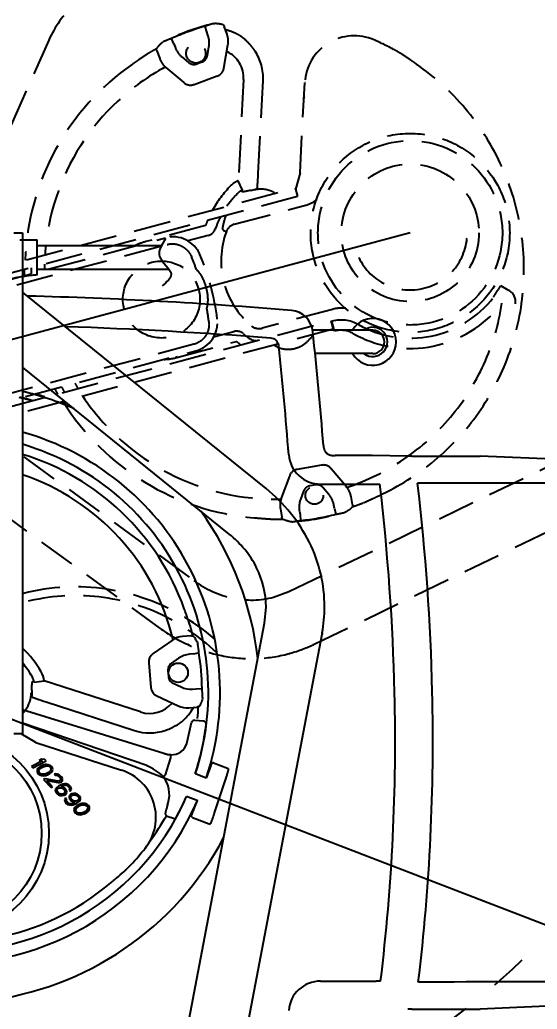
# Model space of a CAD drawing. Extents: x 230 to 4050, y 0 to 2754.
# Drawn here: x 1597.6 to 1774.4, y 2129.5 to 2467.7 of the extents above; entities that cross this region are included whole.
import ezdxf

# ---------------------------------------------------------------- set-up
doc = ezdxf.new("R2010")
doc.units = 0
doc.header["$LTSCALE"] = 2
for name, pattern in [('CENTER', [50.8, 31.75, -6.35, 6.35, -6.35]), ('HIDDEN', [9.525, 6.35, -3.175]), ('PHANTOM', [63.5, 31.75, -6.35, 6.35, -6.35, 6.35, -6.35])]:
    doc.linetypes.add(name, pattern=pattern)
doc.layers.get('0').update_dxf_attribs({"linetype": 'CONTINUOUS'})
doc.layers.get('DEFPOINTS').update_dxf_attribs({"linetype": 'CONTINUOUS'})
for name, color, linetype in [('DANMEN', 7, 'CONTINUOUS'), ('KIKI-2D2', 7, 'CONTINUOUS'), ('SUNPOU', 7, 'CONTINUOUS')]:
    doc.layers.add(name, color=color, linetype=linetype)
doc.styles.get("Standard").update_dxf_attribs({"font": 'romans.shx', "bigfont": 'extfont.shx'})
doc.dimstyles.get("Standard").update_dxf_attribs({"dimscale": 10, "dimtxt": 2, "dimasz": 3, "dimexe": 1, "dimexo": 1, "dimgap": 0.6, "dimtad": 3, "dimdec": 0, "dimzin": 0, "dimdsep": 46, "dimtxsty": 'STANDARD', "dimblk1": 'OPEN', "dimblk2": 'OPEN', "dimsah": 1, "dimcen": 1.5, "dimadec": 0, "dimazin": 0, "dimtfac": 1, "dimtdec": 0, "dimtmove": 0, "dimatfit": 0, "dimldrblk": 'DOTSMALL', "dimfxl": 1, "dimtvp": 1, "dimtolj": 1, "dimtzin": 0, "dimarcsym": 0})

# ---------------------------------------------------------------- blocks, each defined once
blk = doc.blocks.new('_DotSmall')
at = {"color": 0, "linetype": 'ByBlock', "const_width": 0.5}
blk.add_lwpolyline([(-0.0625, 0, 1), (0.0625, 0, 1)], format="xyb", close=True, dxfattribs=at)
blk = doc.blocks.new('_OPEN')
at = {"color": 0, "linetype": 'ByBlock'}
for p, q in [((-1, 0.167), (0, 0)), ((0, 0), (-1, -0.167)), ((0, 0), (-1, 0))]:
    blk.add_line(p, q, dxfattribs=at)
blk = doc.blocks.new('*D11')
at = {"layer": 'DEFPOINTS', "color": 0}
for p in [(1811.29, 2224.03), (1441.45, 2216.63), (1811.29, 1971.45)]:
    blk.add_point(p, dxfattribs=at)
at = {"layer": 'SUNPOU', "color": 0, "linetype": 'ByBlock', "lineweight": -2}
for p, q in [((1811.29, 2214.03), (1811.29, 1961.45)), ((1441.45, 2206.63), (1441.45, 1961.45)), ((1471.45, 1971.45), (1781.29, 1971.45))]:
    blk.add_line(p, q, dxfattribs=at)
at = {"layer": 'SUNPOU', "color": 0, "lineweight": -2, "xscale": 30, "yscale": 30, "zscale": 30, "rotation": 180}
blk.add_blockref('_OPEN', (1441.45, 1971.45), dxfattribs=at)
at = {"layer": 'SUNPOU', "color": 0, "lineweight": -2, "xscale": 30, "yscale": 30, "zscale": 30}
blk.add_blockref('_OPEN', (1811.29, 1971.45), dxfattribs=at)
at = {"layer": 'SUNPOU', "color": 0, "insert": (1626.37, 1987.45), "char_height": 20, "attachment_point": 5}
blk.add_mtext('\\A1;370', dxfattribs=at)
blk = doc.blocks.new('*D12')
at = {"layer": 'DEFPOINTS', "color": 0}
for p in [(1782.05, 2511.15), (1301.53, 2064.88), (1460.18, 2064.88)]:
    blk.add_point(p, dxfattribs=at)
at = {"layer": 'SUNPOU', "color": 0, "linetype": 'ByBlock', "lineweight": -2}
for p, q in [((1772.05, 2511.15), (1291.53, 2511.15)), ((1301.53, 2481.15), (1301.53, 2094.88)), ((1450.18, 2064.88), (1291.53, 2064.88))]:
    blk.add_line(p, q, dxfattribs=at)
at = {"layer": 'SUNPOU', "color": 0, "lineweight": -2, "xscale": 30, "yscale": 30, "zscale": 30}
for p, rotation in [((1301.53, 2511.15), 90), ((1301.53, 2064.88), 270)]:
    blk.add_blockref('_OPEN', p, dxfattribs=dict(at, rotation=rotation))
at = {"layer": 'SUNPOU', "color": 0, "insert": (1285.53, 2288.02), "char_height": 20, "attachment_point": 5, "rotation": 90}
blk.add_mtext('\\A1;450', dxfattribs=at)
blk = doc.blocks.new('*D22')
at = {"layer": 'DEFPOINTS', "color": 0}
for p in [(1860.96, 2373.39), (1441.45, 2216.63), (1860.96, 1921.45)]:
    blk.add_point(p, dxfattribs=at)
at = {"layer": 'SUNPOU', "color": 0, "linetype": 'ByBlock', "lineweight": -2}
for p, q in [((1860.96, 2363.39), (1860.96, 1911.45)), ((1441.45, 2206.63), (1441.45, 1911.45)), ((1471.45, 1921.45), (1830.96, 1921.45))]:
    blk.add_line(p, q, dxfattribs=at)
at = {"layer": 'SUNPOU', "color": 0, "lineweight": -2, "xscale": 30, "yscale": 30, "zscale": 30, "rotation": 180}
blk.add_blockref('_OPEN', (1441.45, 1921.45), dxfattribs=at)
at = {"layer": 'SUNPOU', "color": 0, "lineweight": -2, "xscale": 30, "yscale": 30, "zscale": 30}
blk.add_blockref('_OPEN', (1860.96, 1921.45), dxfattribs=at)
at = {"layer": 'SUNPOU', "color": 0, "insert": (1651.21, 1937.45), "char_height": 20, "attachment_point": 5}
blk.add_mtext('\\A1;420', dxfattribs=at)
blk = doc.blocks.new('A$C00532008')
at = {"color": 2}
for p, q in [((29.59, 18.27), (72.01, 18.27)), ((29.59, 10.27), (74.57, 10.27))]:
    blk.add_line(p, q, dxfattribs=at)
blk.add_open_spline([(73.47, 20.73), (72.11, 18.6), (69.23, 14.12), (77.58, 8.99), (73.83, 5.79), (72.3, 4.49)], degree=3, knots=[0, 0, 0, 0, 6.554377, 13.81935, 18.79001, 18.79001, 18.79001, 18.79001], dxfattribs=at)
at = {"layer": 'DANMEN', "color": 1, "linetype": 'CENTER', "ltscale": 0.5}
blk.add_line((-0.41, -6.12), (-0.41, 42.36), dxfattribs=at)
at = {"layer": 'DANMEN', "color": 4, "linetype": 'HIDDEN'}
for p, q in [((4.59, 20.27), (24.59, 20.27)), ((-10.41, 1.46), (-10.41, 5.27)), ((-10.41, 1.46), (-11.63, 0.7)), ((9.59, 1.27), (9.59, 3.27)), ((9.59, 1.27), (10.81, 0.52))]:
    blk.add_line(p, q, dxfattribs=at)
for centre, radius, start, end in [((4.59, 5.27), 15, 93.4914, 176.7342), ((34.78, -54.99), 63.48, 99.2436, 113.3813), ((0.01, 46.67), 47.4, 255.8204, 283.1798), ((0.01, 46.67), 46.4, 257.0304, 281.9258)]:
    blk.add_arc(centre, radius, start, end, dxfattribs=at)
at = {"layer": 'KIKI-2D2', "color": 2}
for p in [(24.59, 20.27), (29.59, 8.27)]:
    blk.add_line(p, (29.59, 20.27), dxfattribs=at)
for centre, radius, start, end in [((4.59, 5.27), 15, 90, 93.4914), ((34.78, -54.99), 63.48, 94.6911, 99.2436), ((4.59, 5.27), 15, 176.7342, 180)]:
    blk.add_arc(centre, radius, start, end, dxfattribs=at)

msp = doc.modelspace()

# ---------------------------------------------------------------- linework, layer by layer
at = {"layer": 'DANMEN', "color": 4, "linetype": 'HIDDEN'}
for p, q in [((1661.49, 2463.51), (1660.95, 2465.43)), ((1668.45, 2462.77), (1667.49, 2465.42)), ((1661.91, 2462.37), (1661.49, 2463.51)), ((1607.56, 2460.75), (1570.72, 2377.73)), ((1650.28, 2459.43), (1649.47, 2461.25)), ((1650.28, 2459.43), (1650.7, 2458.29)), ((1667.37, 2451.17), (1668.77, 2459.12)), ((1644.46, 2457.04), (1645.43, 2454.39)), ((1661.74, 2455.47), (1662.26, 2458.38)), ((1652.99, 2455.01), (1655.26, 2453.11)), ((1658.11, 2452.6), (1659.88, 2453.25)), ((1647.3, 2451.6), (1647.38, 2451.57)), ((1647.33, 2451.58), (1647.38, 2451.57)), ((1647.53, 2451.39), (1653.72, 2446.2)), ((1657.2, 2445.58), (1665.09, 2448.46)), ((1674.1, 2447.22), (1672.29, 2412.68)), ((1679.11, 2415.16), (1680.77, 2446.87)), ((1693.39, 2415.31), (1695.01, 2446.12)), ((1695.27, 2446.11), (1695.01, 2446.12)), ((1694.99, 2440.82), (1694.79, 2440.83)), ((1693.39, 2415.31), (1691.84, 2409.7)), ((1673.68, 2409.48), (1672.29, 2412.68)), ((1678.89, 2411.51), (1678.9, 2411.58)), ((1526.31, 2365.87), (1691.71, 2410.19)), ((1676.53, 2409.37), (1678.48, 2409.89)), ((1691.71, 2410.19), (1692.49, 2407.29)), ((1692.49, 2407.29), (1527.09, 2362.97)), ((1670.92, 2397.76), (1694.94, 2404.2)), ((1661.1, 2397.32), (1640.72, 2391.86)), ((1667.27, 2395.64), (1668.21, 2395.29)), ((1534.06, 2362.77), (1647.4, 2393.14)), ((1662.01, 2393.94), (1655.07, 2392.09)), ((1541.39, 2362.31), (1648, 2390.88)), ((1659.18, 2387.42), (1659.18, 2387.42)), ((1764.54, 2375.28), (1761.95, 2376.79)), ((1704.45, 2368.69), (1680.43, 2362.26)), ((1538.48, 2320.47), (1703.88, 2364.79)), ((1665.09, 2365.34), (1665.09, 2365.34)), ((1703.88, 2364.79), (1704.65, 2361.89)), ((1703.94, 2364.55), (1704.3, 2364.64)), ((1705.21, 2361.26), (1704.3, 2364.64)), ((1704.65, 2361.89), (1539.26, 2317.57)), ((1663.87, 2359.25), (1670.81, 2361.11)), ((1651.33, 2352.27), (1671.71, 2357.73)), ((1696.86, 2358.77), (1697.08, 2358.83)), ((1544.41, 2324.13), (1657.75, 2354.5)), ((1657.15, 2356.76), (1550.53, 2328.19)), ((1685.7, 2355.78), (1684.79, 2356.21)), ((1685.7, 2355.78), (1685.7, 2355.78)), ((1651.33, 2352.27), (1651.2, 2352.75)), ((1689.52, 2272.24), (1821.91, 2336.19)), ((1583.65, 2329.5), (1657.06, 2276.03)), ((1558.89, 2322.79), (1645.28, 2259.86)), ((1698.22, 2254.23), (1830.61, 2318.18)), ((1700.74, 2315.44), (1692.46, 2313.98)), ((1709.25, 2308.04), (1704.06, 2314.23)), ((1689.75, 2311.71), (1686.99, 2304.12)), ((1694.54, 2306.5), (1693.53, 2303.72)), ((1698.62, 2308.69), (1696.76, 2308.36)), ((1703.24, 2305.43), (1701.34, 2307.7)), ((1709.36, 2307.84), (1709.41, 2307.82)), ((1709.36, 2307.84), (1709.43, 2307.79)), ((1686.95, 2303.89), (1686.9, 2303.82)), ((1686.95, 2303.89), (1686.91, 2303.86)), ((1711.29, 2301.95), (1710.8, 2304.72)), ((1686.67, 2300.47), (1687.16, 2297.69)), ((1693.18, 2299.73), (1693.39, 2298.53)), ((1705.14, 2300.61), (1704.93, 2301.8)), ((1705.14, 2300.61), (1705.63, 2298.67)), ((1693.39, 2298.53), (1693.6, 2296.54)), ((1684.36, 2270.32), (1689.52, 2272.24)), ((1697.84, 2254.09), (1698.22, 2254.23))]:
    msp.add_line(p, q, dxfattribs=at)
at = {"layer": 'DANMEN', "color": 1, "linetype": 'HIDDEN'}
for p, q in [((1605.41, 2214.43), (1601.63, 2212.39)), ((1601.63, 2212.39), (1602.06, 2211.93)), ((1602.06, 2211.93), (1606.61, 2214.4)), ((1604.06, 2211.99), (1603.84, 2211.76)), ((1604.47, 2212.33), (1604.06, 2211.99)), ((1605.07, 2214.94), (1604.3, 2214.52)), ((1604.3, 2214.52), (1605.41, 2214.43)), ((1604.42, 2211.61), (1604.93, 2212)), ((1605.34, 2212.8), (1604.47, 2212.33)), ((1604.93, 2212), (1605.61, 2212.37)), ((1606.18, 2214.85), (1605.07, 2214.94)), ((1605.9, 2212.99), (1605.34, 2212.8)), ((1605.61, 2212.37), (1606.26, 2212.61)), ((1606.26, 2213.07), (1605.9, 2212.99)), ((1606.61, 2214.4), (1606.18, 2214.85)), ((1606.79, 2213.13), (1606.26, 2213.07)), ((1606.26, 2212.61), (1607.13, 2212.62)), ((1607.3, 2213.06), (1606.79, 2213.13)), ((1607.13, 2212.62), (1607.53, 2212.5)), ((1607.95, 2212.84), (1607.3, 2213.06)), ((1607.53, 2212.5), (1607.99, 2212.17)), ((1608.47, 2212.43), (1607.95, 2212.84)), ((1607.99, 2212.17), (1608.25, 2211.74)), ((1608.81, 2211.93), (1608.47, 2212.43)), ((1608.87, 2211.39), (1608.81, 2211.93)), ((1603.6, 2211.39), (1603.52, 2211.01)), ((1603.52, 2211.01), (1603.59, 2210.47)), ((1603.59, 2210.47), (1603.92, 2209.97)), ((1603.84, 2211.76), (1603.6, 2211.39)), ((1603.92, 2209.97), (1604.45, 2209.57)), ((1604.12, 2210.99), (1604.42, 2211.61)), ((1604.14, 2210.66), (1604.12, 2210.99)), ((1604.41, 2210.23), (1604.14, 2210.66)), ((1604.86, 2209.9), (1604.41, 2210.23)), ((1604.45, 2209.57), (1605.1, 2209.35)), ((1605.27, 2209.78), (1604.86, 2209.9)), ((1605.1, 2209.35), (1605.6, 2209.28)), ((1606.14, 2209.8), (1605.27, 2209.78)), ((1605.6, 2209.28), (1606.13, 2209.34)), ((1606.13, 2209.34), (1606.5, 2209.42)), ((1606.79, 2210.03), (1606.14, 2209.8)), ((1606.5, 2209.42), (1607.05, 2209.6)), ((1607.47, 2210.4), (1606.79, 2210.03)), ((1607.05, 2209.6), (1607.92, 2210.08)), ((1607.98, 2210.79), (1607.47, 2210.4)), ((1607.92, 2210.08), (1608.34, 2210.41)), ((1608.27, 2211.41), (1607.98, 2210.79)), ((1608.25, 2211.74), (1608.27, 2211.41)), ((1608.34, 2210.41), (1608.55, 2210.65)), ((1608.55, 2210.65), (1608.8, 2211.01)), ((1608.8, 2211.01), (1608.87, 2211.39)), ((1609.8, 2209.95), (1609.34, 2209.82)), ((1609.34, 2209.82), (1609.7, 2209.44)), ((1609.7, 2209.44), (1610.13, 2209.44)), ((1610.48, 2209.86), (1609.8, 2209.95)), ((1610.13, 2209.44), (1610.54, 2209.32)), ((1610.96, 2209.66), (1610.48, 2209.86)), ((1610.54, 2209.32), (1611, 2209)), ((1611.55, 2209.18), (1610.96, 2209.66)), ((1611, 2209), (1611.28, 2208.69)), ((1611.28, 2208.69), (1611.55, 2208.26)), ((1611.84, 2208.88), (1611.55, 2209.18)), ((1612.17, 2208.37), (1611.84, 2208.88)), ((1606.27, 2208.26), (1605.79, 2208)), ((1605.79, 2208), (1608.36, 2205.28)), ((1610.7, 2207.46), (1606.27, 2208.26)), ((1608.85, 2205.54), (1606.84, 2207.66)), ((1606.84, 2207.66), (1610.76, 2206.92)), ((1608.36, 2205.28), (1608.85, 2205.54)), ((1610.27, 2205.28), (1609.93, 2204.87)), ((1610.87, 2205.72), (1610.27, 2205.28)), ((1611.23, 2207.52), (1610.7, 2207.46)), ((1610.72, 2204.96), (1611.01, 2205.11)), ((1610.76, 2206.92), (1611.2, 2206.93)), ((1611.55, 2206.09), (1610.87, 2205.72)), ((1611.01, 2205.11), (1611.38, 2205.2)), ((1611.2, 2206.93), (1611.66, 2207.06)), ((1611.42, 2207.62), (1611.23, 2207.52)), ((1611.38, 2205.2), (1611.71, 2205.15)), ((1611.57, 2207.93), (1611.42, 2207.62)), ((1611.55, 2208.26), (1611.57, 2207.93)), ((1612.3, 2206.38), (1611.55, 2206.09)), ((1611.66, 2207.06), (1611.85, 2207.17)), ((1611.71, 2205.15), (1612.12, 2205.03)), ((1611.72, 2205.61), (1611.91, 2205.71)), ((1612.53, 2205.37), (1611.72, 2205.61)), ((1611.85, 2207.17), (1612.17, 2207.45)), ((1611.91, 2205.71), (1612.56, 2205.95)), ((1612.12, 2205.03), (1612.43, 2204.85)), ((1612.27, 2207.97), (1612.17, 2208.37)), ((1612.17, 2207.45), (1612.27, 2207.97)), ((1612.93, 2206.49), (1612.3, 2206.38)), ((1612.99, 2205.04), (1612.53, 2205.37)), ((1612.56, 2205.95), (1612.92, 2206.04)), ((1612.92, 2206.04), (1613.36, 2206.04)), ((1613.53, 2206.48), (1612.93, 2206.49)), ((1613.35, 2204.66), (1612.99, 2205.04)), ((1613.36, 2206.04), (1613.77, 2205.92)), ((1614.18, 2206.26), (1613.53, 2206.48)), ((1613.77, 2205.92), (1614.08, 2205.75)), ((1614.08, 2205.75), (1614.51, 2205.29)), ((1614.63, 2205.93), (1614.18, 2206.26)), ((1614.51, 2205.29), (1614.63, 2205.01)), ((1614.92, 2205.63), (1614.63, 2205.93)), ((1614.63, 2205.01), (1614.65, 2204.68)), ((1615.18, 2205.2), (1614.92, 2205.63)), ((1615.25, 2204.66), (1615.18, 2205.2)), ((1609.93, 2204.87), (1609.75, 2204.43)), ((1609.75, 2204.43), (1609.82, 2203.9)), ((1609.82, 2203.9), (1610.08, 2203.47)), ((1610.08, 2203.47), (1610.44, 2203.09)), ((1610.36, 2204.41), (1610.5, 2204.72)), ((1610.38, 2204.08), (1610.36, 2204.41)), ((1610.5, 2203.8), (1610.38, 2204.08)), ((1610.44, 2203.09), (1610.9, 2202.76)), ((1610.5, 2204.72), (1610.72, 2204.96)), ((1611, 2203.27), (1610.5, 2203.8)), ((1610.9, 2202.76), (1611.55, 2202.54)), ((1611.31, 2203.1), (1611, 2203.27)), ((1611.72, 2202.98), (1611.31, 2203.1)), ((1611.55, 2202.54), (1612.15, 2202.52)), ((1612.15, 2202.98), (1611.72, 2202.98)), ((1612.51, 2203.07), (1612.15, 2202.98)), ((1612.15, 2202.52), (1612.78, 2202.64)), ((1612.43, 2204.85), (1612.93, 2204.32)), ((1612.8, 2203.22), (1612.51, 2203.07)), ((1612.78, 2202.64), (1613.26, 2202.9)), ((1613.02, 2203.46), (1612.8, 2203.22)), ((1612.93, 2204.32), (1613.05, 2204.04)), ((1613.07, 2203.71), (1613.02, 2203.46)), ((1613.05, 2204.04), (1613.07, 2203.71)), ((1613.3, 2201.77), (1613.08, 2201.54)), ((1613.26, 2202.9), (1613.6, 2203.31)), ((1613.66, 2201.4), (1613.3, 2201.77)), ((1613.61, 2204.23), (1613.35, 2204.66)), ((1613.6, 2203.31), (1613.68, 2203.7)), ((1613.68, 2203.7), (1613.61, 2204.23)), ((1614.65, 2202.51), (1614.48, 2202.07)), ((1614.48, 2202.07), (1614.55, 2201.54)), ((1614.65, 2204.68), (1614.5, 2204.37)), ((1614.5, 2204.37), (1614.86, 2203.99)), ((1614.99, 2202.92), (1614.65, 2202.51)), ((1614.86, 2203.99), (1615.08, 2204.23)), ((1615.38, 2203.13), (1614.99, 2202.92)), ((1615.08, 2204.23), (1615.25, 2204.66)), ((1615.08, 2202.06), (1615.23, 2202.36)), ((1615.11, 2201.72), (1615.08, 2202.06)), ((1615.22, 2201.44), (1615.11, 2201.72)), ((1615.23, 2202.36), (1615.45, 2202.6)), ((1616.01, 2203.24), (1615.38, 2203.13)), ((1615.45, 2202.6), (1615.64, 2202.7)), ((1615.64, 2202.7), (1616.01, 2202.78)), ((1616.61, 2203.23), (1616.01, 2203.24)), ((1616.01, 2202.78), (1616.44, 2202.79)), ((1616.44, 2202.79), (1616.85, 2202.67)), ((1617.26, 2203.01), (1616.61, 2203.23)), ((1616.85, 2202.67), (1617.16, 2202.49)), ((1617.16, 2202.49), (1617.66, 2201.96)), ((1617.72, 2202.68), (1617.26, 2203.01)), ((1617.66, 2201.96), (1617.78, 2201.68)), ((1618.07, 2202.3), (1617.72, 2202.68)), ((1617.78, 2201.68), (1617.8, 2201.35)), ((1618.34, 2201.87), (1618.07, 2202.3)), ((1618.4, 2201.34), (1618.34, 2201.87)), ((1613.08, 2201.54), (1612.91, 2201.1)), ((1612.91, 2201.1), (1612.97, 2200.57)), ((1612.97, 2200.57), (1613.24, 2200.14)), ((1613.24, 2200.14), (1613.52, 2199.84)), ((1613.51, 2201.09), (1613.66, 2201.4)), ((1613.53, 2200.76), (1613.51, 2201.09)), ((1613.52, 2199.84), (1613.98, 2199.51)), ((1613.65, 2200.48), (1613.53, 2200.76)), ((1614.08, 2200.02), (1613.65, 2200.48)), ((1613.98, 2199.51), (1614.63, 2199.29)), ((1614.39, 2199.85), (1614.08, 2200.02)), ((1614.8, 2199.73), (1614.39, 2199.85)), ((1614.55, 2201.54), (1614.81, 2201.11)), ((1614.63, 2199.29), (1615.23, 2199.27)), ((1615.23, 2199.73), (1614.8, 2199.73)), ((1614.81, 2201.11), (1615.17, 2200.73)), ((1615.17, 2200.73), (1615.62, 2200.4)), ((1615.72, 2200.91), (1615.22, 2201.44)), ((1615.59, 2199.81), (1615.23, 2199.73)), ((1615.23, 2199.27), (1615.86, 2199.38)), ((1616.25, 2200.05), (1615.59, 2199.81)), ((1615.62, 2200.4), (1616.44, 2200.16)), ((1616.04, 2200.74), (1615.72, 2200.91)), ((1615.86, 2199.38), (1616.61, 2199.68)), ((1616.45, 2200.62), (1616.04, 2200.74)), ((1616.45, 2198.45), (1616.21, 2198.09)), ((1616.44, 2200.16), (1616.25, 2200.05)), ((1616.88, 2200.62), (1616.45, 2200.62)), ((1616.67, 2198.68), (1616.45, 2198.45)), ((1616.61, 2199.68), (1617.28, 2200.04)), ((1617.08, 2199.02), (1616.67, 2198.68)), ((1616.73, 2197.68), (1617.03, 2198.3)), ((1617.24, 2200.71), (1616.88, 2200.62)), ((1617.03, 2198.3), (1617.54, 2198.69)), ((1617.95, 2199.49), (1617.08, 2199.02)), ((1617.43, 2200.81), (1617.24, 2200.71)), ((1617.28, 2200.04), (1617.89, 2200.49)), ((1617.65, 2201.04), (1617.43, 2200.81)), ((1617.54, 2198.69), (1618.21, 2199.06)), ((1617.8, 2201.35), (1617.65, 2201.04)), ((1617.89, 2200.49), (1618.23, 2200.9)), ((1618.51, 2199.68), (1617.95, 2199.49)), ((1618.21, 2199.06), (1618.87, 2199.3)), ((1618.23, 2200.9), (1618.4, 2201.34)), ((1618.87, 2199.76), (1618.51, 2199.68)), ((1619.4, 2199.82), (1618.87, 2199.76)), ((1618.87, 2199.3), (1619.74, 2199.31)), ((1619.91, 2199.75), (1619.4, 2199.82)), ((1619.74, 2199.31), (1620.14, 2199.19)), ((1620.56, 2199.53), (1619.91, 2199.75)), ((1620.14, 2199.19), (1620.6, 2198.86)), ((1621.08, 2199.13), (1620.56, 2199.53)), ((1620.6, 2198.86), (1620.86, 2198.43)), ((1620.86, 2198.43), (1620.88, 2198.1)), ((1621.42, 2198.62), (1621.08, 2199.13)), ((1621.48, 2198.08), (1621.42, 2198.62)), ((1616.21, 2198.09), (1616.13, 2197.7)), ((1616.13, 2197.7), (1616.2, 2197.17)), ((1616.2, 2197.17), (1616.53, 2196.66)), ((1616.53, 2196.66), (1617.06, 2196.26)), ((1616.75, 2197.35), (1616.73, 2197.68)), ((1617.02, 2196.92), (1616.75, 2197.35)), ((1617.47, 2196.6), (1617.02, 2196.92)), ((1617.06, 2196.26), (1617.71, 2196.04)), ((1617.88, 2196.47), (1617.47, 2196.6)), ((1617.71, 2196.04), (1618.21, 2195.97)), ((1618.75, 2196.49), (1617.88, 2196.47)), ((1618.21, 2195.97), (1618.74, 2196.03)), ((1618.74, 2196.03), (1619.11, 2196.11)), ((1619.4, 2196.73), (1618.75, 2196.49)), ((1619.11, 2196.11), (1619.66, 2196.3)), ((1620.08, 2197.09), (1619.4, 2196.73)), ((1619.66, 2196.3), (1620.53, 2196.77)), ((1620.59, 2197.48), (1620.08, 2197.09)), ((1620.53, 2196.77), (1620.95, 2197.11)), ((1620.88, 2198.1), (1620.59, 2197.48)), ((1620.95, 2197.11), (1621.16, 2197.34)), ((1621.16, 2197.34), (1621.41, 2197.7)), ((1621.41, 2197.7), (1621.48, 2198.08))]:
    msp.add_line(p, q, dxfattribs=at)
at = {"layer": 'DANMEN', "color": 4, "linetype": 'HIDDEN'}
for centre, radius in [((1657.81, 2456.18), 3.31), ((1657.81, 2456.18), 3.31), ((1731.02, 2394.84), 34), ((1731.02, 2394.84), 31.5), ((1731.02, 2394.84), 23.5), ((1646.02, 2372.06), 13.16), ((1698.29, 2305.11), 3.05)]:
    msp.add_circle(centre, radius, dxfattribs=at)
for centre, radius, start, end in [((1684.32, 2383.36), 85.53, 103.8659, 116.1341), ((1684.32, 2383.36), 85.34, 105.8954, 114.1046), ((1689.6, 2384.89), 85.49, 107.5822, 109.5857), ((1664.93, 2462.76), 3.8, 106.9089, 107.556), ((1654.66, 2459.72), 7.72, 349.9819, 20.0181), ((1664.05, 2447.74), 16.94, 66.3377, 76.7997), ((1664.71, 2449.21), 15.34, 57.4189, 66.4055), ((1711.92, 2445.27), 16.93, 66.2369, 177.1185), ((1651.14, 2453.4), 8.1, 135.229, 146.2888), ((1648.13, 2456.65), 3.8, 112.444, 113.0911), ((1679.28, 2381.14), 85.49, 110.4143, 112.4178), ((1668.38, 2454.46), 8.92, 52.4494, 53.4669), ((1663.46, 2448.07), 16.99, 41.4943, 52.4286), ((1663.46, 2448.07), 16.99, 40.8973, 41.4936), ((1684.66, 2382.42), 85.44, 61.5426, 66.4904), ((1687.7, 2384.01), 85.66, 123.031, 125.2499), ((1649.23, 2443.16), 15.09, 122.4104, 123.0058), ((1684.66, 2382.42), 85.44, 118.1229, 118.4574), ((1657.95, 2460.92), 7.72, 199.9819, 230.0181), ((1664.05, 2447.74), 10.06, 357, 64.5917), ((1664.05, 2447.74), 16.74, 357, 33.5509), ((1698.97, 2408.69), 55.52, 59.1513, 61.6103), ((1720.09, 2443.16), 15.09, 56.9942, 57.59), ((1681.62, 2384.01), 85.66, 54.7501, 56.969), ((1684.66, 2382.42), 85.24, 124.6992, 177.9309), ((1684.66, 2382.42), 85.24, 294.6992, 55.3008), ((1684.66, 2382.42), 78.56, 118.3261, 176.4851), ((1436.02, 2427.61), 243.41, 356.2236, 357.0682), ((1695.27, 2385.26), 36.23, 134.995, 151.3236), ((1695.27, 2385.26), 32.73, 134.995, 145.0918), ((1686.92, 2406.02), 13.68, 165.3587, 167.6994), ((1679.99, 2400.28), 9.49, 67.7508, 105.6597), ((1679.97, 2400.23), 9.55, 67.5534, 67.7876), ((1679.92, 2400.13), 9.67, 61.4981, 67.4765), ((1684.43, 2408.44), 0.2, 285.0001, 61.4981), ((1691.53, 2416.85), 13.1, 285.0794, 305.2445), ((1695.27, 2385.26), 36.23, 157.4882, 160.5491), ((1695.27, 2385.26), 32.73, 152.7279, 160.5491), ((1694.85, 2391.33), 28.46, 160.7249, 170.1213), ((1671.96, 2393.9), 4, 105.0001, 159.6573), ((1661.1, 2397.33), 3.5, 285.0027, 340.5257), ((1695.27, 2385.26), 28.86, 159.6574, 230.3426), ((1815.73, 2510.94), 187.97, 217.6109, 217.8335), ((1731.02, 2394.84), 19.5, 205.514, 4.486), ((1646.02, 2372.06), 20.5, 105, 117.3607), ((1649.99, 2383.48), 10, 23.2083, 105), ((1579.78, 2354.31), 83.08, 19.6764, 22.9084), ((1585.65, 2355.89), 80, 6.7868, 23.2132), ((1684.66, 2382.42), 85.5, 180.0633, 181.453), ((1684.66, 2382.42), 83.18, 179.6469, 181.0557), ((1684.66, 2382.42), 78.56, 178.7726, 180.2643), ((1762.54, 2371.24), 4.5, 351.7843, 63.6291), ((1684.66, 2382.42), 78.56, 288.3261, 351.4817), ((1731.02, 2394.84), 39.5, 240.5243, 322.4767), ((1731.02, 2394.84), 36, 240.5243, 322.4768), ((1712.45, 2391.64), 50.71, 338.325, 338.8391), ((1579.78, 2354.32), 83.08, 7.0916, 10.3235), ((1707.83, 2356.03), 13.1, 84.7539, 104.9205), ((1655.16, 2364.16), 10, 285, 6.7916), ((1707.41, 2353.05), 12, 60.5262, 104.998), ((1671.71, 2357.73), 3.5, 49.4743, 104.9973), ((1679.4, 2366.12), 4, 230.3427, 284.9999), ((1707.41, 2353.05), 8.5, 60.5241, 105.0001), ((1695.27, 2385.26), 36.23, 229.4509, 232.3893), ((1695.27, 2385.26), 32.73, 229.4509, 233.4718), ((1689.51, 2364.65), 9.55, 322.2122, 322.4466), ((1689.41, 2364.71), 9.67, 322.5235, 328.5019), ((1697.48, 2359.76), 0.2, 328.5019, 104.9999), ((1684.89, 2356.39), 0.2, 105.0001, 241.4981), ((1646.02, 2372.06), 20.5, 272.6391, 285), ((1684.66, 2382.42), 85.5, 208.5705, 209.943), ((1684.66, 2382.42), 83.18, 208.9434, 210.3525), ((1684.66, 2382.42), 78.56, 209.7411, 211.2649), ((1573.58, 2237.65), 103.7, 74.2812, 76.6948), ((1573.58, 2237.65), 103.79, 74.1819, 76.593), ((1573.54, 2238.93), 105.02, 71.8872, 73.8584), ((1573.58, 2239.01), 104.94, 68.1026, 68.93), ((1684.66, 2382.42), 85.24, 212.0691, 265.3008), ((1684.66, 2382.42), 78.56, 213.5629, 271.6739), ((1700.78, 2301.07), 7.72, 159.9819, 190.0181), ((1697.33, 2300.47), 7.72, 9.9819, 40.0181), ((1681.39, 2381.38), 85.66, 293.031, 295.2499), ((1705.34, 2306.69), 8.1, 305.229, 316.2888), ((1684.66, 2382.42), 85.44, 288.1265, 288.4574), ((1709, 2316.44), 15.09, 292.4104, 293.0058), ((1688.09, 2382.56), 85.66, 264.7501, 266.969), ((1684.66, 2382.42), 85.44, 271.5426, 271.8735), ((1684.83, 2381.43), 85.53, 273.8659, 286.1341), ((1679.36, 2380.84), 85.49, 277.5822, 279.5857), ((1684.83, 2381.43), 85.34, 275.8954, 284.1046), ((1690.18, 2382.75), 85.49, 280.4143, 282.4178), ((1707.74, 2302.97), 3.8, 282.444, 283.0911), ((1690.14, 2299.87), 3.8, 276.9089, 277.556), ((1676.73, 2298.72), 49.4, 285.0182, 295.3107), ((1676.73, 2298.71), 49.39, 295.3137, 295.7798)]:
    msp.add_arc(centre, radius, start, end, dxfattribs=at)
at = {"layer": 'DANMEN', "color": 4, "linetype": 'PHANTOM'}
msp.add_arc((1573.58, 2352.65), 284.38, 270, 15, dxfattribs=at)
at = {"layer": 'DANMEN', "color": 1, "linetype": 'HIDDEN'}
for radius, start, end in [(72.14, 48.8658, 139.7656), (69.14, 45.6753, 131.6036)]:
    msp.add_arc((1616.71, 2201.7), radius, start, end, dxfattribs=at)
at = {"layer": 'DANMEN', "color": 4, "linetype": 'HIDDEN'}
for centre, major_axis, ratio, start_param, end_param in [((1654.51, 2459.71), (14.34, 1.25), 0.694747, -0.18405, 0.18405), ((1658.07, 2461.01), (11.79, 8.26), 0.694747, 2.957543, 3.325643), ((1660.76, 2454.4), (5.85, -4.91), 0.654654, -0.361367, 0.361367), ((1656.7, 2452.93), (1.33, 7.52), 0.654654, -3.50296, -2.780226), ((1695.7, 2307.37), (-4.91, 5.85), 0.654654, -0.361367, 0.361367), ((1699.95, 2308.12), (2.61, 7.18), 0.654654, -0.361367, 0.361367), ((1697.2, 2300.4), (13.05, 6.08), 0.694747, -0.18405, 0.18405), ((1700.93, 2301.06), (14.34, -1.25), 0.694747, 2.957543, 3.325643)]:
    msp.add_ellipse(centre, major_axis=major_axis, ratio=ratio, start_param=start_param, end_param=end_param, dxfattribs=at)
for points, knots in [([(1628.35, 2479.34), (1623.91, 2478.15), (1615.2, 2473.36), (1609.56, 2465.26), (1607.56, 2460.75)], [0, 0, 0, 0, 0.482869, 1, 1, 1, 1]), ([(1663.82, 2466.4), (1664.09, 2466.46), (1664.64, 2466.49), (1665.18, 2466.43), (1665.45, 2466.4)], [0, 0, 0, 0, 0.507393, 1, 1, 1, 1]), ([(1665.45, 2466.4), (1665.58, 2466.39), (1666.1, 2466.33), (1666.61, 2466.22), (1666.98, 2466.11)], [0, 0, 0, 0, 0.255313, 1, 1, 1, 1]), ([(1666.98, 2466.11), (1667.09, 2466.02), (1667.3, 2465.81), (1667.44, 2465.55), (1667.49, 2465.42)], [0, 0, 0, 0, 0.500213, 1, 1, 1, 1]), ([(1673.69, 2461.63), (1673.65, 2461.67), (1673.41, 2461.84), (1673.17, 2462), (1672.97, 2462.13)], [0, 0, 0, 0, 0.20753, 1, 1, 1, 1]), ([(1645.39, 2459.1), (1645.58, 2459.29), (1645.95, 2459.69), (1646.4, 2460.02), (1646.64, 2460.15)], [0, 0, 0, 0, 0.492607, 1, 1, 1, 1]), ([(1678, 2457), (1677.85, 2457.23), (1677.32, 2457.99), (1676.72, 2458.71), (1676.3, 2459.19)], [0, 0, 0, 0, 0.305625, 1, 1, 1, 1]), ([(1641.88, 2456.36), (1641.81, 2456.32), (1641.56, 2456.17), (1641.31, 2456.02), (1641.14, 2455.91)], [0, 0, 0, 0, 0.290674, 1, 1, 1, 1]), ([(1643.95, 2457.54), (1643.76, 2457.43), (1643.06, 2457.05), (1642.37, 2456.66), (1641.88, 2456.36)], [0, 0, 0, 0, 0.269906, 1, 1, 1, 1]), ([(1644.46, 2457.04), (1644.41, 2457.17), (1644.36, 2457.46), (1644.38, 2457.75), (1644.41, 2457.9)], [0, 0, 0, 0, 0.499787, 1, 1, 1, 1]), ([(1659.88, 2453.25), (1660.12, 2453.33), (1660.57, 2453.57), (1661.14, 2454.08), (1661.55, 2454.73), (1661.7, 2455.22), (1661.74, 2455.47)], [0, 0, 0, 0, 0.250013, 0.5, 0.749987, 1, 1, 1, 1]), ([(1728.18, 2455.91), (1728.13, 2455.94), (1727.89, 2456.09), (1727.64, 2456.24), (1727.45, 2456.36)], [0, 0, 0, 0, 0.20725, 1, 1, 1, 1]), ([(1638.26, 2453.96), (1638.15, 2453.88), (1637.44, 2453.39), (1636.72, 2452.91), (1636.13, 2452.5)], [0, 0, 0, 0, 0.166652, 1, 1, 1, 1]), ([(1655.26, 2453.11), (1655.45, 2452.94), (1655.88, 2452.67), (1656.61, 2452.44), (1657.38, 2452.4), (1657.88, 2452.52), (1658.11, 2452.6)], [0, 0, 0, 0, 0.250013, 0.5, 0.749987, 1, 1, 1, 1]), ([(1733.19, 2452.5), (1732.96, 2452.65), (1732.26, 2453.14), (1731.54, 2453.62), (1731.06, 2453.96)], [0, 0, 0, 0, 0.311456, 1, 1, 1, 1]), ([(1678.79, 2410.09), (1678.79, 2410.18), (1678.83, 2410.65), (1678.87, 2411.13), (1678.89, 2411.51)], [0, 0, 0, 0, 0.190416, 1, 1, 1, 1]), ([(1673.79, 2408.85), (1673.75, 2408.85), (1673.68, 2408.85), (1673.54, 2408.89), (1673.55, 2408.93)], [0, 0, 0, 0, 0.433255, 1, 1, 1, 1]), ([(1676.53, 2409.37), (1676, 2409.25), (1675.09, 2409.05), (1674.17, 2408.89), (1673.79, 2408.85)], [0, 0, 0, 0, 0.588515, 1, 1, 1, 1]), ([(1678.79, 2410.09), (1678.78, 2410.07), (1678.73, 2410.04), (1678.64, 2409.98), (1678.54, 2409.93), (1678.48, 2409.89)], [0, 0, 0, 0, 0.161753, 0.417488, 1, 1, 1, 1]), ([(1648, 2390.88), (1648.82, 2391.1), (1650.56, 2391.22), (1653.03, 2390.45), (1655.06, 2388.87), (1655.98, 2387.43), (1656.31, 2386.65)], [0, 0, 0, 0, 0.251474, 0.501714, 0.750864, 1, 1, 1, 1]), ([(1658.01, 2382.29), (1658.83, 2381.46), (1660.13, 2379.47), (1660.95, 2377.27), (1661.25, 2376.14)], [0, 0, 0, 0, 0.499432, 1, 1, 1, 1]), ([(1661.25, 2376.14), (1661.55, 2375.02), (1661.94, 2372.7), (1661.81, 2370.33), (1661.51, 2369.2)], [0, 0, 0, 0, 0.500579, 1, 1, 1, 1]), ([(1759.74, 2373.34), (1759.85, 2373.49), (1760.6, 2374.63), (1761.36, 2375.77), (1761.95, 2376.79)], [0, 0, 0, 0, 0.133298, 1, 1, 1, 1]), ([(1662.22, 2364.57), (1662.33, 2363.74), (1662.25, 2362.02), (1661.28, 2359.64), (1659.53, 2357.74), (1657.96, 2356.98), (1657.15, 2356.76)], [0, 0, 0, 0, 0.249136, 0.498286, 0.748526, 1, 1, 1, 1]), ([(1685.7, 2355.78), (1686.66, 2355.39), (1688.7, 2354.91), (1691.83, 2355.22), (1694.69, 2356.51), (1696.23, 2357.95), (1696.86, 2358.77)], [0, 0, 0, 0, 0.250216, 0.500001, 0.749786, 1, 1, 1, 1]), ([(1696.76, 2308.36), (1696.51, 2308.32), (1696.03, 2308.16), (1695.38, 2307.75), (1694.86, 2307.19), (1694.63, 2306.73), (1694.54, 2306.5)], [0, 0, 0, 0, 0.250013, 0.5, 0.749987, 1, 1, 1, 1]), ([(1701.34, 2307.7), (1701.18, 2307.89), (1700.8, 2308.24), (1700.12, 2308.59), (1699.38, 2308.75), (1698.86, 2308.73), (1698.62, 2308.69)], [0, 0, 0, 0, 0.250013, 0.5, 0.749987, 1, 1, 1, 1]), ([(1717.93, 2303.9), (1718.06, 2303.96), (1718.84, 2304.32), (1719.63, 2304.67), (1720.28, 2304.97)], [0, 0, 0, 0, 0.166652, 1, 1, 1, 1]), ([(1710.01, 2300.08), (1709.79, 2299.92), (1709.36, 2299.59), (1708.87, 2299.34), (1708.6, 2299.27)], [0, 0, 0, 0, 0.492607, 1, 1, 1, 1]), ([(1711.29, 2301.95), (1711.31, 2301.81), (1711.32, 2301.51), (1711.25, 2301.23), (1711.19, 2301.1)], [0, 0, 0, 0, 0.499787, 1, 1, 1, 1]), ([(1711.71, 2301.37), (1711.91, 2301.44), (1712.67, 2301.69), (1713.41, 2301.96), (1713.95, 2302.17)], [0, 0, 0, 0, 0.269919, 1, 1, 1, 1]), ([(1713.95, 2302.17), (1714.03, 2302.2), (1714.3, 2302.3), (1714.57, 2302.41), (1714.76, 2302.49)], [0, 0, 0, 0, 0.290662, 1, 1, 1, 1]), ([(1677.68, 2297.46), (1677.94, 2297.44), (1678.8, 2297.37), (1679.66, 2297.31), (1680.25, 2297.26)], [0, 0, 0, 0, 0.311456, 1, 1, 1, 1]), ([(1683.56, 2297.02), (1683.59, 2297.02), (1683.73, 2297.01), (1683.87, 2297.01), (1683.99, 2297)], [0, 0, 0, 0, 0.212256, 1, 1, 1, 1]), ([(1683.99, 2297), (1684.18, 2297), (1685.17, 2296.98), (1686.17, 2296.98), (1686.96, 2297.01)], [0, 0, 0, 0, 0.198848, 1, 1, 1, 1]), ([(1687.54, 2296.92), (1687.44, 2297.03), (1687.28, 2297.27), (1687.18, 2297.55), (1687.16, 2297.69)], [0, 0, 0, 0, 0.500213, 1, 1, 1, 1]), ([(1689, 2296.37), (1688.87, 2296.41), (1688.37, 2296.56), (1687.89, 2296.75), (1687.54, 2296.92)], [0, 0, 0, 0, 0.255313, 1, 1, 1, 1]), ([(1690.6, 2296.09), (1690.33, 2296.07), (1689.78, 2296.14), (1689.26, 2296.3), (1689, 2296.37)], [0, 0, 0, 0, 0.507393, 1, 1, 1, 1]), ([(1657.06, 2276.03), (1661.04, 2273.12), (1669.98, 2268.93), (1679.91, 2269.13), (1684.36, 2270.32)], [0, 0, 0, 0, 0.517132, 1, 1, 1, 1]), ([(1645.28, 2259.86), (1648.48, 2257.53), (1655.33, 2253.54), (1666.55, 2249.92), (1678.17, 2248.9), (1685.84, 2250.02), (1689.53, 2251.01)], [0, 0, 0, 0, 0.25506, 0.506024, 0.753864, 1, 1, 1, 1])]:
    msp.add_open_spline(points, degree=3, knots=knots, dxfattribs=at)
for points in [[(1672.29, 2412.68), (1671.31, 2412.25), (1670.4, 2411.63), (1669.65, 2410.88)], [(1673.68, 2409.48), (1673.11, 2409.22), (1672.57, 2408.85), (1672.12, 2408.41)], [(1675.78, 2358.96), (1676.55, 2358.39), (1677.52, 2358.04), (1678.48, 2357.98)]]:
    msp.add_open_spline(points, degree=3, dxfattribs=at)
at = {"layer": 'KIKI-2D2', "color": 5, "linetype": 'Continuous'}
msp.add_line((1731.02, 2394.84), (1524.13, 2339.4), dxfattribs=at)
at = {"layer": 'KIKI-2D2', "color": 2}
for p, q in [((1595.58, 2394.88), (1598.58, 2394.88)), ((1598.58, 2394.88), (1598.58, 2223.65)), ((1681.76, 2307.41), (1598.58, 2374.6)), ((1718.23, 2361.57), (1697.69, 2361.57)), ((1718.23, 2353.57), (1698.54, 2353.57)), ((1669.2, 2291.85), (1598.54, 2348.92)), ((1718.04, 2318.77), (1705.39, 2318.77)), ((1730.2, 2318.57), (1718.04, 2318.77)), ((1731.57, 2318.56), (1754.8, 2318.57)), ((1801.33, 2316.48), (1754.93, 2318.57)), ((1700.36, 2308.97), (1720.67, 2308.95)), ((1681.25, 2261.47), (1681.77, 2266.95)), ((1653.75, 2117.04), (1681.25, 2261.47)), ((1650.08, 2255.83), (1650.02, 2255.76)), ((1650.04, 2255.81), (1650.02, 2255.76)), ((1656.06, 2257.16), (1653.25, 2256.92)), ((1673.4, 2113.3), (1700.9, 2257.73)), ((1700.94, 2258.13), (1700.9, 2257.73)), ((1649.81, 2255.67), (1643.19, 2251.03)), ((1651.89, 2249.45), (1649.47, 2247.75)), ((1656.86, 2250.92), (1655.65, 2250.82)), ((1656.86, 2250.92), (1658.84, 2251.24)), ((1641.7, 2247.83), (1642.43, 2239.46)), ((1648.24, 2245.13), (1648.41, 2243.25)), ((1602.56, 2241.25), (1606.01, 2241.77)), ((1638.9, 2231.08), (1606.01, 2241.77)), ((1650.07, 2240.88), (1652.75, 2239.63)), ((1656.69, 2238.93), (1657.9, 2239.04)), ((1657.9, 2239.04), (1659.9, 2239.07)), ((1601.71, 2238.53), (1601.71, 2236.5)), ((1603.17, 2235.69), (1603.23, 2235.67)), ((1644.46, 2236.56), (1651.78, 2233.15)), ((1606.64, 2234.54), (1636.84, 2224.73)), ((1655.39, 2232.51), (1658.2, 2232.76)), ((1648.33, 2216.46), (1598.58, 2231.82)), ((1641.04, 2212.73), (1598.58, 2227.22)), ((1654.74, 2220.31), (1656.31, 2227.44)), ((1660.42, 2227.89), (1657.4, 2228.22)), ((1598.58, 2223.65), (1595.58, 2223.65)), ((1603.09, 2220.7), (1598.07, 2223.65)), ((1603.09, 2220.7), (1632.43, 2211.17)), ((1648.56, 2213.19), (1649.29, 2215.45)), ((1641.04, 2212.73), (1641.04, 2212.73)), ((1647.4, 2209.62), (1648.56, 2213.19)), ((1662.67, 2212.16), (1661.32, 2208.45)), ((1662.54, 2211.81), (1662.4, 2211.42)), ((1662.78, 2212.46), (1662.67, 2212.16)), ((1662.87, 2212.72), (1662.78, 2212.46)), ((1662.95, 2212.93), (1662.87, 2212.72)), ((1663.79, 2213.69), (1663.69, 2213.72)), ((1663.79, 2213.69), (1668.61, 2211.84)), ((1661.35, 2208.44), (1657.62, 2209.9)), ((1664.07, 2196.21), (1667.87, 2207.88)), ((1658.41, 2200.76), (1654.6, 2202.19)), ((1648.08, 2199.18), (1648.33, 2200.02)), ((1656.81, 2196.91), (1658.38, 2200.77)), ((1648.02, 2195.43), (1650.44, 2194.65)), ((1656.51, 2196.14), (1656.59, 2196.36)), ((1656.62, 2195.02), (1656.53, 2195.07)), ((1656.59, 2196.36), (1656.69, 2196.61)), ((1656.62, 2195.02), (1662.39, 2192.81)), ((1656.69, 2196.61), (1656.81, 2196.91)), ((1656.95, 2197.25), (1657.11, 2197.63)), ((1663.56, 2194.78), (1663.72, 2195.22)), ((1663.72, 2195.22), (1663.89, 2195.7)), ((1663.89, 2195.7), (1664.07, 2196.21)), ((1662.39, 2192.81), (1662.55, 2192.78)), ((1663.05, 2193.39), (1663.11, 2193.56)), ((1663.11, 2193.56), (1663.2, 2193.79)), ((1663.2, 2193.79), (1663.3, 2194.07)), ((1663.3, 2194.07), (1663.42, 2194.4)), ((1663.42, 2194.4), (1663.56, 2194.78)), ((1700.36, 2139.09), (1719.42, 2139.06)), ((1720.92, 2139.11), (1719.42, 2139.06)), ((1801.33, 2131.57), (1754.93, 2129.49)), ((1731.57, 2129.49), (1754.8, 2129.49))]:
    msp.add_line(p, q, dxfattribs=at)
for points in [[(1663.69, 2213.72), (1663.51, 2213.72), (1663.35, 2213.65), (1663.24, 2213.56), (1663.18, 2213.48), (1663.15, 2213.44), (1663.14, 2213.4), (1663.12, 2213.37), (1663.11, 2213.33), (1663.09, 2213.29), (1663.07, 2213.24), (1663.05, 2213.18), (1663.02, 2213.1), (1662.95, 2212.93)], [(1648.08, 2199.18), (1647.99, 2198.88), (1647.91, 2198.6), (1647.83, 2198.34), (1647.76, 2198.09), (1647.7, 2197.86), (1647.63, 2197.65), (1647.58, 2197.46), (1647.53, 2197.29), (1647.49, 2197.14), (1647.46, 2197.01), (1647.43, 2196.9), (1647.4, 2196.8), (1647.38, 2196.73), (1647.37, 2196.66), (1647.35, 2196.6), (1647.34, 2196.52), (1647.33, 2196.38), (1647.35, 2196.19), (1647.41, 2195.98), (1647.53, 2195.79), (1647.68, 2195.62), (1647.89, 2195.49), (1648.02, 2195.43)], [(1656.53, 2195.07), (1656.4, 2195.19), (1656.32, 2195.34), (1656.3, 2195.48), (1656.31, 2195.58), (1656.32, 2195.63), (1656.33, 2195.67), (1656.34, 2195.7), (1656.35, 2195.74), (1656.37, 2195.79), (1656.39, 2195.84), (1656.41, 2195.9), (1656.44, 2195.97), (1656.51, 2196.14)], [(1662.55, 2192.78), (1662.71, 2192.82), (1662.83, 2192.91), (1662.88, 2192.98), (1662.9, 2193.01), (1662.91, 2193.04), (1662.92, 2193.07), (1662.94, 2193.11), (1662.95, 2193.15), (1662.97, 2193.19), (1662.99, 2193.25), (1663.05, 2193.39)]]:
    msp.add_lwpolyline(points, dxfattribs=at)
for centre, radius in [((1651.78, 2244.49), 3.31), ((1651.78, 2244.49), 3.31), ((1573.58, 2189.65), 34), ((1573.58, 2189.65), 31.5)]:
    msp.add_circle(centre, radius, dxfattribs=at)
for centre, radius, start, end in [((1559.31, 793.46), 1580.31, 85.23886, 88.51504), ((1689.79, 2360.35), 7.99, 5.0615, 85.1091), ((1718.23, 2357.57), 8, 210, 150), ((1558.49, 749.98), 1613.72, 85.56093, 88.05666), ((226.99, 2203.94), 1479.14, 4.58356, 6.10029), ((1718.23, 2357.57), 5, 233.1301, 126.8699), ((1718.23, 2357.57), 4, 270, 90), ((1683.16, 2355.87), 3, 5.9349, 85.5609), ((283.71, 2210.39), 1409.99, 4.41747, 5.93493), ((1573.58, 2237.65), 106, 66.3746, 76.3594), ((1573.58, 2237.65), 92.45, 105.8574, 336.4927), ((1573.57, 2237.64), 92.5, 341.798, 74.3174), ((1573.57, 2237.64), 88.5, 106.5992, 336.3693), ((1573.57, 2237.64), 88.5, 341.798, 73.3961), ((1704.89, 2322.42), 3.51, 184.5973, 197.3037), ((1710.05, 2322.89), 8.65, 190.0946, 196.0461), ((1573.58, 2237.65), 85.24, 19.6992, 72.9309), ((1700.34, 2319.83), 10.86, 184.4231, 270.0724), ((1705.39, 2515.79), 197.02, 269.7802, 270.0013), ((1573.58, 2237.65), 78.56, 13.3261, 71.4851), ((948.57, 2218.52), 777.37, 1.41047, 6.68063), ((997.4, 2221.57), 741.35, 1.26792, 6.79509), ((1573.58, 2237.65), 106, 6.311, 35.7698), ((1652.37, 2266.97), 49.4, 349.6893, 359.9819), ((1574.32, 2234.3), 85.66, 18.031, 20.2499), ((1641.42, 2256.15), 15.09, 17.4104, 18.0058), ((1573.58, 2237.65), 85.44, 13.1229, 13.4574), ((1650.82, 2251.65), 8.1, 30.229, 41.2888), ((1652.38, 2266.97), 49.39, 349.2202, 349.6863), ((1573.58, 2226.67), 36.23, 29.995, 46.3236), ((1654.73, 2253.72), 3.8, 7.444, 8.0911), ((1573.73, 2243.17), 85.49, 5.4143, 7.4178), ((1656.32, 2243.13), 7.72, 94.9819, 125.0181), ((1574.57, 2237.74), 85.34, 0.8954, 9.1046), ((1573.58, 2226.67), 32.73, 29.995, 40.0918), ((1595.79, 2229.36), 13.68, 60.3587, 62.6994), ((1656.01, 2246.62), 7.72, 244.9819, 275.0181), ((1574.69, 2232.24), 85.49, 2.5822, 4.5857), ((1592.04, 2237.54), 9.49, 322.7508, 0.6597), ((1681.58, 2466.13), 243.41, 251.2236, 252.0682), ((1656.29, 2235.92), 3.8, 1.9089, 2.556), ((1042.38, 2221.47), 683.52, 353.07962, 1.35687), ((1044.74, 2221.56), 694.02, 353.14947, 1.35539), ((1642.01, 2240.65), 10.06, 252, 319.5917), ((1642.01, 2240.65), 16.94, 321.3377, 331.7997), ((1573.58, 2237.65), 85.24, 354.0996, 356.7957), ((1598.78, 2231.13), 0.2, 180.0001, 316.4981), ((1591.91, 2237.65), 9.67, 316.4981, 322.4765), ((1592, 2237.57), 9.55, 322.5534, 322.7876), ((1643.25, 2239.63), 15.34, 312.4189, 321.4055), ((1642.48, 2241.14), 16.99, 295.8973, 296.4936), ((1642.48, 2241.13), 16.99, 296.4943, 307.4286), ((1647.38, 2234.72), 8.92, 307.4494, 308.4669), ((1657.29, 2227.23), 1, 83.7925, 167.5865), ((1574.5, 2237.24), 87.43, 341.7638, 353.1296), ((1660.31, 2226.9), 1, 353.1296, 83.7925), ((1573.58, 2237.65), 85.24, 189.6992, 310.3008), ((1642.01, 2240.65), 16.74, 252, 288.5509), ((1649.35, 2222.12), 5.68, 268.8498, 341.4651), ((1633.87, 2195.89), 18.3, 45.8522, 66.9276), ((1627.23, 2195.05), 16.93, 321.2369, 72.1185), ((1638.74, 2202.86), 10, 343.5104, 37.9865), ((1668.47, 2211.47), 0.396, 37.563, 46.6051), ((1574.5, 2237.24), 87.43, 330.9162, 336.367), ((1573.58, 2237.65), 85.24, 323.5032, 330.4591), ((1650.59, 2195.12), 0.5, 251.9846, 309.4711), ((1573.58, 2237.65), 106, 220.8466, 332.1294), ((1573.58, 2237.65), 85.44, 316.5426, 321.4904), ((1595.25, 2217.02), 55.52, 314.1513, 316.6103), ((1575.9, 2240.18), 85.66, 309.7501, 311.969), ((1623.08, 2187.71), 15.09, 311.9942, 312.59), ((1700.34, 2128.23), 10.86, 89.9276, 175.5769)]:
    msp.add_arc(centre, radius, start, end, dxfattribs=at)
at = {"layer": 'KIKI-2D2', "color": 2, "extrusion": (0, 0, -1)}
for centre, major_axis, start_param, end_param in [((1730.2, 2318.61), (2, -0.03), 0.811775, 1.570513), ((1755.35, 2318.55), (0.8, -0.013), -2.329818, -2.118723)]:
    msp.add_ellipse(centre, major_axis=major_axis, ratio=0.01745, start_param=start_param, end_param=end_param, dxfattribs=at)
at = {"layer": 'KIKI-2D2', "color": 2}
for centre, major_axis, ratio, start_param, end_param in [((1656.37, 2243), (4.92, -13.53), 0.694747, 2.957543, 3.325643), ((1648.92, 2246.41), (6.92, -3.23), 0.654654, -3.50296, -2.780226), ((1649.3, 2242.11), (-6.26, -4.38), 0.654654, -0.361367, 0.361367), ((1656.04, 2246.76), (-2.5, -14.18), 0.694747, -0.18405, 0.18405), ((1730.2, 2129.45), (2, 0.03), 0.01745, 0.811775, 1.570513), ((1755.35, 2129.51), (0.8, 0.013), 0.01745, -2.329818, -2.118723)]:
    msp.add_ellipse(centre, major_axis=major_axis, ratio=ratio, start_param=start_param, end_param=end_param, dxfattribs=at)
for points, knots in [([(1701.75, 2320.5), (1701.76, 2320.44), (1701.85, 2320.3), (1702.02, 2320.04), (1702.27, 2319.75), (1702.73, 2319.34), (1703.51, 2318.9), (1704.24, 2318.77), (1704.63, 2318.77)], [0, 0, 0, 0, 0.052233, 0.143626, 0.255901, 0.382069, 0.668773, 1, 1, 1, 1]), ([(1701.77, 2266.95), (1701.77, 2270.78), (1700.87, 2278.47), (1696.88, 2289.43), (1690.47, 2299.34), (1684.84, 2304.92), (1681.76, 2307.41)], [0, 0, 0, 0, 0.246135, 0.493976, 0.74494, 1, 1, 1, 1]), ([(1681.77, 2266.95), (1681.77, 2271.56), (1679.4, 2281.21), (1673.03, 2288.75), (1669.2, 2291.85)], [0, 0, 0, 0, 0.482869, 1, 1, 1, 1]), ([(1654.69, 2263.95), (1654.64, 2264.08), (1654.35, 2264.9), (1654.07, 2265.71), (1653.83, 2266.38)], [0, 0, 0, 0, 0.166652, 1, 1, 1, 1]), ([(1656.07, 2259.84), (1656.05, 2259.92), (1655.97, 2260.2), (1655.89, 2260.47), (1655.83, 2260.67)], [0, 0, 0, 0, 0.290674, 1, 1, 1, 1]), ([(1656.67, 2257.53), (1656.62, 2257.74), (1656.43, 2258.51), (1656.23, 2259.28), (1656.07, 2259.84)], [0, 0, 0, 0, 0.269906, 1, 1, 1, 1]), ([(1656.06, 2257.16), (1656.2, 2257.18), (1656.5, 2257.16), (1656.77, 2257.06), (1656.9, 2257)], [0, 0, 0, 0, 0.499787, 1, 1, 1, 1]), ([(1657.81, 2255.73), (1657.95, 2255.5), (1658.24, 2255.04), (1658.44, 2254.53), (1658.5, 2254.25)], [0, 0, 0, 0, 0.492607, 1, 1, 1, 1]), ([(1649.47, 2247.75), (1649.26, 2247.61), (1648.88, 2247.26), (1648.47, 2246.62), (1648.24, 2245.89), (1648.22, 2245.38), (1648.24, 2245.13)], [0, 0, 0, 0, 0.250013, 0.5, 0.749987, 1, 1, 1, 1]), ([(1648.41, 2243.25), (1648.43, 2243), (1648.54, 2242.5), (1648.89, 2241.82), (1649.41, 2241.26), (1649.84, 2240.99), (1650.07, 2240.88)], [0, 0, 0, 0, 0.250013, 0.5, 0.749987, 1, 1, 1, 1]), ([(1601.71, 2238.53), (1601.73, 2239.07), (1601.78, 2240), (1601.86, 2240.93), (1601.92, 2241.31)], [0, 0, 0, 0, 0.588515, 1, 1, 1, 1]), ([(1601.92, 2241.31), (1601.94, 2241.35), (1601.95, 2241.41), (1602.02, 2241.54), (1602.06, 2241.52)], [0, 0, 0, 0, 0.433255, 1, 1, 1, 1]), ([(1601.83, 2236.16), (1601.81, 2236.17), (1601.79, 2236.23), (1601.76, 2236.34), (1601.73, 2236.44), (1601.71, 2236.5)], [0, 0, 0, 0, 0.161753, 0.417488, 1, 1, 1, 1]), ([(1601.83, 2236.16), (1601.91, 2236.13), (1602.36, 2235.97), (1602.81, 2235.81), (1603.17, 2235.69)], [0, 0, 0, 0, 0.190416, 1, 1, 1, 1]), ([(1660.09, 2236.04), (1660.08, 2235.77), (1659.97, 2235.23), (1659.77, 2234.72), (1659.67, 2234.47)], [0, 0, 0, 0, 0.507393, 1, 1, 1, 1]), ([(1659, 2233.07), (1658.88, 2232.98), (1658.62, 2232.84), (1658.34, 2232.77), (1658.2, 2232.76)], [0, 0, 0, 0, 0.500213, 1, 1, 1, 1]), ([(1659.67, 2234.47), (1659.63, 2234.35), (1659.43, 2233.86), (1659.2, 2233.4), (1659, 2233.07)], [0, 0, 0, 0, 0.255313, 1, 1, 1, 1]), ([(1647.34, 2224.78), (1647.61, 2224.87), (1648.48, 2225.18), (1649.32, 2225.57), (1649.9, 2225.85)], [0, 0, 0, 0, 0.305625, 1, 1, 1, 1]), ([(1652.93, 2227.74), (1652.98, 2227.78), (1653.21, 2227.96), (1653.43, 2228.15), (1653.6, 2228.31)], [0, 0, 0, 0, 0.20753, 1, 1, 1, 1]), ([(1649.25, 2216.36), (1649.25, 2216.38), (1649.24, 2216.39), (1649.25, 2216.44), (1649.25, 2216.36)], [0, 0, 0, 0, 0.751564, 1, 1, 1, 1]), ([(1649.29, 2215.45), (1649.29, 2215.55), (1649.28, 2215.85), (1649.26, 2216.15), (1649.25, 2216.36)], [0, 0, 0, 0, 0.315427, 1, 1, 1, 1]), ([(1646.62, 2209.02), (1646.62, 2209.02), (1646.65, 2209.05), (1646.68, 2209.06), (1646.76, 2209.13), (1646.9, 2209.23), (1647.12, 2209.4), (1647.3, 2209.54), (1647.4, 2209.62)], [0, 0, 0, 0, 0.018229, 0.074161, 0.165984, 0.289914, 0.614843, 1, 1, 1, 1]), ([(1668.85, 2211.35), (1668.86, 2211.35), (1668.84, 2211.32), (1668.84, 2211.28), (1668.82, 2211.19), (1668.77, 2211.01), (1668.69, 2210.72), (1668.57, 2210.3), (1668.42, 2209.78), (1668.19, 2208.96), (1668, 2208.32), (1667.87, 2207.88)], [0, 0, 0, 0, 0.005046, 0.019595, 0.043596, 0.076808, 0.16947, 0.293963, 0.445473, 0.61813, 1, 1, 1, 1]), ([(1633.3, 2176.59), (1633.34, 2176.63), (1633.55, 2176.83), (1633.76, 2177.03), (1633.92, 2177.19)], [0, 0, 0, 0, 0.20725, 1, 1, 1, 1]), ([(1628.71, 2172.64), (1628.92, 2172.81), (1629.57, 2173.37), (1630.22, 2173.94), (1630.67, 2174.32)], [0, 0, 0, 0, 0.311456, 1, 1, 1, 1])]:
    msp.add_open_spline(points, degree=3, knots=knots, dxfattribs=at)
for points in [[(1799.22, 2309.22), (1777.42, 2309.24), (1755.61, 2309.26), (1733.55, 2309.25)], [(1602.56, 2241.25), (1602.46, 2241.87), (1602.24, 2242.49), (1601.93, 2243.03)], [(1606.01, 2241.77), (1605.85, 2242.82), (1605.49, 2243.86), (1604.96, 2244.78)], [(1649.24, 2216.43), (1648.56, 2216.4), (1647.86, 2216.49), (1647.21, 2216.69)], [(1668.61, 2211.84), (1668.66, 2211.82), (1668.71, 2211.79), (1668.75, 2211.76)], [(1668.79, 2211.71), (1668.82, 2211.66), (1668.85, 2211.61), (1668.86, 2211.55)], [(1668.86, 2211.55), (1668.87, 2211.49), (1668.87, 2211.42), (1668.85, 2211.35)], [(1799.22, 2138.83), (1777.42, 2138.82), (1755.61, 2138.79), (1733.81, 2138.77)]]:
    msp.add_open_spline(points, degree=3, dxfattribs=at)

# ---------------------------------------------------------------- block references
at = {"layer": 'DANMEN', "color": 4, "linetype": 'HIDDEN'}
msp.add_blockref('A$C00532008', (1573.99, 2372.21), dxfattribs=at)

# ---------------------------------------------------------------- dimensions: what is measured, and where the dimension line sits
at = {"layer": 'SUNPOU'}
dim = msp.add_linear_dim(base=(1301.53, 2064.88), p1=(1782.05, 2511.15), p2=(1460.18, 2064.88), angle=90, text='450', dimstyle='STANDARD', override={"dimarcsym": 1}, dxfattribs=at)
dim.commit()
dim.dimension.update_dxf_attribs({"geometry": '*D12', "text_midpoint": (1285.53, 2288.02)})
for base, p2, picture, middle in [((1860.96, 1921.45), (1860.96, 2373.39), '*D22', (1651.21, 1937.45)), ((1811.29, 1971.45), (1811.29, 2224.03), '*D11', (1626.37, 1987.45))]:
    dim = msp.add_linear_dim(base=base, p1=(1441.45, 2216.63), p2=p2, dimstyle='STANDARD', override={"dimarcsym": 1}, dxfattribs=at)
    dim.commit()
    dim.dimension.update_dxf_attribs({"geometry": picture, "text_midpoint": middle})

# ---------------------------------------------------------------- leaders
msp.add_leader([(1573.58, 2236.75), (1781.86, 2156.62), (1933.39, 2156.62)], dimstyle='STANDARD', dxfattribs=at)

doc.saveas('drawing.dxf')
